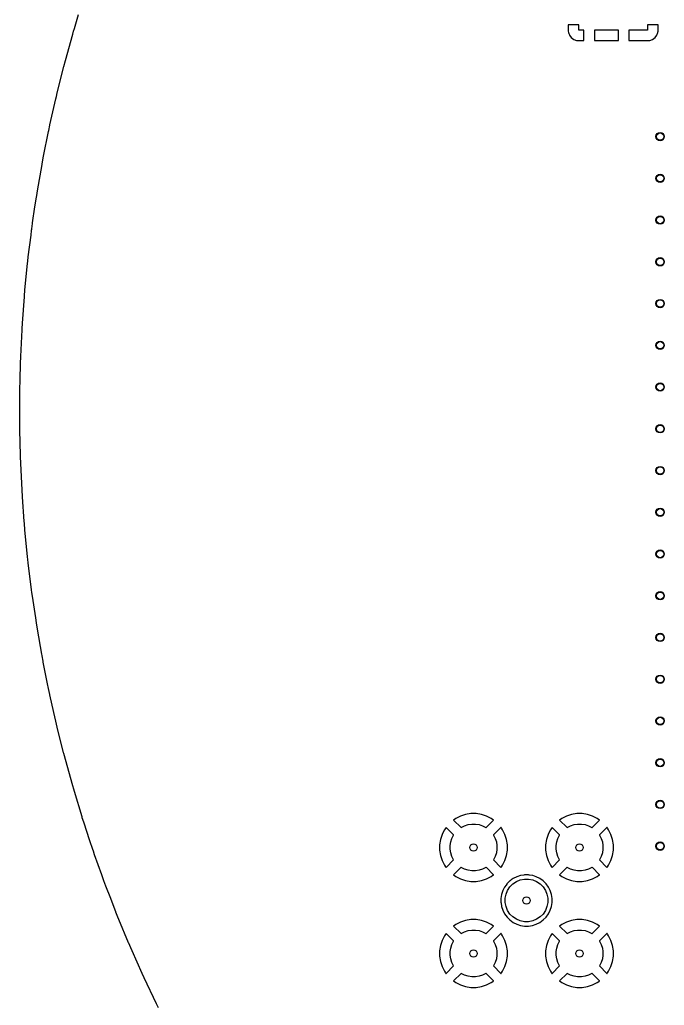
# Model space of a CAD drawing. Header units: inches. Extents: x -2.56 to 2.56, y -2.56 to 2.56.
# Drawn here: x -2.559 to -1.343, y -1.123 to 0.736 of the extents above; entities that cross this region are included whole.
import ezdxf

# ---------------------------------------------------------------- set-up
doc = ezdxf.new("R2010")
doc.units = ezdxf.units.IN
doc.header["$MEASUREMENT"] = 0
doc.layers.add('BLACK', color=250, linetype='CONTINUOUS')

msp = doc.modelspace()

# ---------------------------------------------------------------- linework, layer by layer
at = {"layer": 'BLACK', "linetype": 'CONTINUOUS'}
for p, q in [((-2.4557, 0.7197), (-2.4477, 0.7461)), ((-1.5039, 0.7264), (-1.5236, 0.7264)), ((-1.5236, 0.7264), (-1.5236, 0.7147)), ((-1.5039, 0.7165), (-1.5039, 0.7264)), ((-1.3543, 0.7264), (-1.374, 0.7264)), ((-1.374, 0.7264), (-1.374, 0.7165)), ((-1.3543, 0.7147), (-1.3543, 0.7264)), ((-2.4726, 0.6592), (-2.4589, 0.7087)), ((-2.4589, 0.7088), (-2.4571, 0.7147)), ((-2.4589, 0.7087), (-2.4589, 0.7088)), ((-2.4589, 0.7088), (-2.4589, 0.7088)), ((-2.4589, 0.7087), (-2.4589, 0.7087)), ((-2.4571, 0.7147), (-2.4557, 0.7197)), ((-2.4557, 0.7197), (-2.4557, 0.7197)), ((-1.5236, 0.7147), (-1.5234, 0.7123)), ((-1.5234, 0.7123), (-1.5234, 0.7123)), ((-1.5234, 0.7123), (-1.5226, 0.7103)), ((-1.5226, 0.7103), (-1.5216, 0.7076)), ((-1.5216, 0.7076), (-1.5214, 0.707)), ((-1.5214, 0.707), (-1.5214, 0.707)), ((-1.5214, 0.707), (-1.518, 0.7025)), ((-1.4941, 0.7165), (-1.5039, 0.7165)), ((-1.4941, 0.6969), (-1.4941, 0.7165)), ((-1.4744, 0.7165), (-1.4744, 0.6969)), ((-1.4646, 0.7165), (-1.4744, 0.7165)), ((-1.4291, 0.7165), (-1.4646, 0.7165)), ((-1.4291, 0.6969), (-1.4291, 0.7165)), ((-1.374, 0.7165), (-1.4094, 0.7165)), ((-1.4094, 0.7165), (-1.4094, 0.6969)), ((-1.36, 0.7025), (-1.3566, 0.707)), ((-1.3566, 0.707), (-1.3546, 0.7123)), ((-1.3566, 0.707), (-1.3566, 0.707)), ((-1.3546, 0.7123), (-1.3545, 0.7128)), ((-1.3546, 0.7123), (-1.3546, 0.7123)), ((-1.3545, 0.7128), (-1.3543, 0.7147)), ((-1.3543, 0.7147), (-1.3543, 0.7147)), ((-1.3543, 0.7147), (-1.3543, 0.7147)), ((-1.518, 0.7025), (-1.518, 0.7025)), ((-1.518, 0.7025), (-1.518, 0.7025)), ((-1.518, 0.7025), (-1.5135, 0.6991)), ((-1.5135, 0.6991), (-1.5135, 0.6991)), ((-1.5135, 0.6991), (-1.5082, 0.6971)), ((-1.5082, 0.6971), (-1.5082, 0.6971)), ((-1.5082, 0.6971), (-1.5079, 0.6971)), ((-1.5079, 0.6971), (-1.5058, 0.6969)), ((-1.5058, 0.6969), (-1.5058, 0.6969)), ((-1.5058, 0.6969), (-1.5058, 0.6969)), ((-1.5058, 0.6969), (-1.4941, 0.6969)), ((-1.4744, 0.6969), (-1.4291, 0.6969)), ((-1.4094, 0.6969), (-1.3721, 0.6969)), ((-1.3721, 0.6969), (-1.3707, 0.697)), ((-1.3721, 0.6969), (-1.3721, 0.6969)), ((-1.3721, 0.6969), (-1.3721, 0.6969)), ((-1.3707, 0.697), (-1.3698, 0.6971)), ((-1.3698, 0.6971), (-1.3645, 0.6991)), ((-1.3698, 0.6971), (-1.3698, 0.6971)), ((-1.3645, 0.6991), (-1.36, 0.7025)), ((-1.3645, 0.6991), (-1.3645, 0.6991)), ((-1.36, 0.7025), (-1.36, 0.7025)), ((-2.4756, 0.648), (-2.4726, 0.6592)), ((-2.4726, 0.6592), (-2.4726, 0.6592)), ((-2.488, 0.5984), (-2.4756, 0.6479)), ((-2.4756, 0.6479), (-2.4756, 0.648)), ((-2.4756, 0.648), (-2.4756, 0.648)), ((-2.4756, 0.648), (-2.4756, 0.648)), ((-2.4897, 0.5914), (-2.488, 0.5983)), ((-2.488, 0.5983), (-2.488, 0.5984)), ((-2.5017, 0.5382), (-2.4908, 0.5868)), ((-2.4908, 0.5868), (-2.4897, 0.5914)), ((-2.4908, 0.5868), (-2.4908, 0.5868)), ((-2.4908, 0.5868), (-2.4908, 0.5868)), ((-2.4908, 0.5868), (-2.4908, 0.5868)), ((-2.5138, 0.4786), (-2.5045, 0.5252)), ((-2.5045, 0.5253), (-2.5041, 0.5271)), ((-2.5045, 0.5252), (-2.5045, 0.5253)), ((-2.5045, 0.5253), (-2.5045, 0.5253)), ((-2.5045, 0.5253), (-2.5045, 0.5253)), ((-2.5041, 0.5271), (-2.502, 0.5371)), ((-2.502, 0.5371), (-2.5017, 0.5382)), ((-2.502, 0.5371), (-2.502, 0.5371)), ((-2.502, 0.5371), (-2.502, 0.5371)), ((-2.502, 0.5371), (-2.502, 0.5371)), ((-2.5167, 0.4635), (-2.5144, 0.4755)), ((-2.5144, 0.4755), (-2.5138, 0.4786)), ((-2.5144, 0.4755), (-2.5144, 0.4755)), ((-2.5253, 0.4136), (-2.5167, 0.4634)), ((-2.5167, 0.4634), (-2.5167, 0.4635)), ((-2.5167, 0.4635), (-2.5167, 0.4635)), ((-2.5167, 0.4634), (-2.5167, 0.4634)), ((-2.5268, 0.4048), (-2.5253, 0.4136)), ((-2.5253, 0.4136), (-2.5253, 0.4136)), ((-2.53, 0.3835), (-2.5273, 0.4013)), ((-2.5273, 0.4014), (-2.5268, 0.4048)), ((-2.5273, 0.4013), (-2.5273, 0.4014)), ((-2.5273, 0.4013), (-2.5273, 0.4013)), ((-2.5273, 0.4013), (-2.5273, 0.4013)), ((-2.5345, 0.3532), (-2.53, 0.3835)), ((-2.5375, 0.33), (-2.5364, 0.3389)), ((-2.5364, 0.339), (-2.5361, 0.341)), ((-2.5364, 0.3389), (-2.5364, 0.339)), ((-2.5364, 0.339), (-2.5364, 0.339)), ((-2.5364, 0.339), (-2.5364, 0.339)), ((-2.5361, 0.341), (-2.5353, 0.3474)), ((-2.5353, 0.3474), (-2.5347, 0.3514)), ((-2.5347, 0.3514), (-2.5345, 0.3532)), ((-2.5347, 0.3514), (-2.5347, 0.3514)), ((-2.5347, 0.3514), (-2.5347, 0.3514)), ((-2.5347, 0.3514), (-2.5347, 0.3514)), ((-2.5426, 0.289), (-2.5375, 0.33)), ((-2.544, 0.2765), (-2.5435, 0.2805)), ((-2.5435, 0.2805), (-2.5426, 0.289)), ((-2.5426, 0.289), (-2.5426, 0.289)), ((-2.5489, 0.2264), (-2.544, 0.2764)), ((-2.544, 0.2764), (-2.544, 0.2765)), ((-2.544, 0.2764), (-2.544, 0.2764)), ((-2.5499, 0.2148), (-2.5489, 0.2264)), ((-2.5489, 0.2264), (-2.5489, 0.2264)), ((-2.5489, 0.2264), (-2.5489, 0.2264)), ((-2.5537, 0.1637), (-2.55, 0.2137)), ((-2.55, 0.2138), (-2.5499, 0.2148)), ((-2.55, 0.2137), (-2.55, 0.2138)), ((-2.55, 0.2137), (-2.55, 0.2137)), ((-2.55, 0.2137), (-2.55, 0.2137)), ((-2.557, 0.1009), (-2.5545, 0.1509)), ((-2.5545, 0.1509), (-2.5544, 0.1528)), ((-2.5545, 0.1509), (-2.5545, 0.1509)), ((-2.5545, 0.1509), (-2.5545, 0.1509)), ((-2.5545, 0.1509), (-2.5545, 0.1509)), ((-2.5544, 0.1528), (-2.5537, 0.1637)), ((-2.5537, 0.1637), (-2.5537, 0.1637)), ((-2.5575, 0.088), (-2.557, 0.1008)), ((-2.557, 0.1008), (-2.557, 0.1009)), ((-2.557, 0.1008), (-2.557, 0.1008)), ((-2.5582, 0.0567), (-2.5575, 0.088)), ((-2.5575, 0.088), (-2.5575, 0.088)), ((-2.5587, 0.0379), (-2.5582, 0.0567)), ((-2.5588, 0.0284), (-2.5587, 0.0379)), ((-2.5587, 0.0379), (-2.5587, 0.0379)), ((-2.5587, 0.0379), (-2.5587, 0.0379)), ((-2.5587, 0.0379), (-2.5587, 0.0379)), ((-2.5588, 0.0251), (-2.5588, 0.0284)), ((-2.5588, 0.025), (-2.5588, 0.0251)), ((-2.5588, -0.025), (-2.5588, 0.025)), ((-2.5588, 0.025), (-2.5588, 0.025)), ((-2.5588, -0.0251), (-2.5588, -0.025)), ((-2.5588, -0.025), (-2.5588, -0.025)), ((-2.5587, -0.0379), (-2.5588, -0.0251)), ((-2.5575, -0.0855), (-2.5587, -0.0379)), ((-2.5587, -0.0379), (-2.5587, -0.0379)), ((-2.5587, -0.0379), (-2.5587, -0.0379)), ((-2.5575, -0.088), (-2.5575, -0.0855)), ((-2.557, -0.1008), (-2.5575, -0.088)), ((-2.5575, -0.088), (-2.5575, -0.088)), ((-2.5575, -0.088), (-2.5575, -0.088)), ((-2.5575, -0.088), (-2.5575, -0.088)), ((-2.557, -0.1009), (-2.557, -0.1008)), ((-2.557, -0.1008), (-2.557, -0.1008)), ((-2.5545, -0.1509), (-2.557, -0.1009)), ((-2.5537, -0.1637), (-2.5545, -0.1509)), ((-2.5545, -0.1509), (-2.5545, -0.1509)), ((-2.5503, -0.2104), (-2.5537, -0.1637)), ((-2.5537, -0.1637), (-2.5537, -0.1637)), ((-2.55, -0.2137), (-2.5503, -0.2104)), ((-2.55, -0.2138), (-2.55, -0.2137)), ((-2.55, -0.2137), (-2.55, -0.2137)), ((-2.55, -0.2137), (-2.55, -0.2137)), ((-2.5489, -0.2264), (-2.55, -0.2138)), ((-2.544, -0.2761), (-2.5489, -0.2264)), ((-2.5489, -0.2264), (-2.5489, -0.2264)), ((-2.544, -0.2764), (-2.544, -0.2761)), ((-2.544, -0.2765), (-2.544, -0.2764)), ((-2.544, -0.2764), (-2.544, -0.2764)), ((-2.5433, -0.2827), (-2.544, -0.2765)), ((-2.5428, -0.2875), (-2.5433, -0.2827)), ((-2.5426, -0.289), (-2.5428, -0.2875)), ((-2.5426, -0.2891), (-2.5426, -0.289)), ((-2.5426, -0.289), (-2.5426, -0.289)), ((-2.5426, -0.289), (-2.5426, -0.289)), ((-2.5364, -0.3389), (-2.5426, -0.2891)), ((-2.5364, -0.339), (-2.5364, -0.3389)), ((-2.5357, -0.3445), (-2.5364, -0.339)), ((-2.5364, -0.339), (-2.5364, -0.339)), ((-2.5364, -0.339), (-2.5364, -0.339)), ((-2.5347, -0.3514), (-2.5357, -0.3445)), ((-2.5287, -0.392), (-2.5347, -0.3514)), ((-2.5347, -0.3514), (-2.5347, -0.3514)), ((-2.5347, -0.3514), (-2.5347, -0.3514)), ((-2.5347, -0.3514), (-2.5347, -0.3514)), ((-2.5273, -0.4013), (-2.5287, -0.392)), ((-2.5273, -0.4014), (-2.5273, -0.4013)), ((-2.5273, -0.4013), (-2.5273, -0.4013)), ((-2.5273, -0.4013), (-2.5273, -0.4013)), ((-2.5253, -0.4136), (-2.5273, -0.4014)), ((-2.5171, -0.4608), (-2.5253, -0.4136)), ((-2.5253, -0.4136), (-2.5253, -0.4136)), ((-2.5253, -0.4136), (-2.5253, -0.4136)), ((-2.5167, -0.4634), (-2.5171, -0.4608)), ((-2.5167, -0.4635), (-2.5167, -0.4634)), ((-2.5167, -0.4634), (-2.5167, -0.4634)), ((-2.5147, -0.4739), (-2.5167, -0.4635)), ((-2.5167, -0.4635), (-2.5167, -0.4635)), ((-2.5144, -0.4755), (-2.5147, -0.4739)), ((-2.5062, -0.5166), (-2.5144, -0.4755)), ((-2.5144, -0.4755), (-2.5144, -0.4755)), ((-2.5045, -0.5252), (-2.5062, -0.5166)), ((-2.5045, -0.5253), (-2.5045, -0.5252)), ((-2.502, -0.5369), (-2.5045, -0.5253)), ((-2.5045, -0.5253), (-2.5045, -0.5253)), ((-2.5045, -0.5253), (-2.5045, -0.5253)), ((-2.502, -0.5371), (-2.502, -0.5369)), ((-2.4945, -0.5704), (-2.502, -0.5371)), ((-2.502, -0.5371), (-2.502, -0.5371)), ((-2.502, -0.5371), (-2.502, -0.5371)), ((-2.502, -0.5371), (-2.502, -0.5371)), ((-2.4908, -0.5868), (-2.4945, -0.5704)), ((-2.488, -0.5983), (-2.4908, -0.5868)), ((-2.4908, -0.5868), (-2.4908, -0.5868)), ((-2.4908, -0.5868), (-2.4908, -0.5868)), ((-2.4908, -0.5868), (-2.4908, -0.5868)), ((-2.488, -0.5984), (-2.488, -0.5983)), ((-2.4759, -0.6467), (-2.488, -0.5984)), ((-2.4756, -0.6479), (-2.4759, -0.6467)), ((-2.4756, -0.648), (-2.4756, -0.6479)), ((-2.4744, -0.6523), (-2.4756, -0.648)), ((-2.4756, -0.648), (-2.4756, -0.648)), ((-2.4756, -0.648), (-2.4756, -0.648)), ((-2.4726, -0.6592), (-2.4744, -0.6523)), ((-2.4589, -0.7087), (-2.4726, -0.6592)), ((-2.4726, -0.6592), (-2.4726, -0.6592)), ((-2.4589, -0.7088), (-2.4589, -0.7087)), ((-2.4589, -0.7087), (-2.4589, -0.7087)), ((-2.457, -0.7151), (-2.4589, -0.7088)), ((-2.4589, -0.7088), (-2.4589, -0.7088)), ((-2.4557, -0.7196), (-2.457, -0.7151)), ((-2.4557, -0.7197), (-2.4557, -0.7196)), ((-2.4411, -0.7677), (-2.4557, -0.7197)), ((-1.7075, -0.7612), (-1.7175, -0.7628)), ((-1.6975, -0.7612), (-1.7075, -0.7612)), ((-1.7075, -0.7612), (-1.7075, -0.7612)), ((-1.6875, -0.7628), (-1.6975, -0.7612)), ((-1.6975, -0.7612), (-1.6975, -0.7612)), ((-1.5075, -0.7612), (-1.5175, -0.7628)), ((-1.4975, -0.7612), (-1.5075, -0.7612)), ((-1.5075, -0.7612), (-1.5075, -0.7612)), ((-1.4875, -0.7628), (-1.4975, -0.7612)), ((-1.4975, -0.7612), (-1.4975, -0.7612)), ((-2.4407, -0.7691), (-2.4411, -0.7677)), ((-2.4407, -0.7692), (-2.4407, -0.7691)), ((-2.4407, -0.7691), (-2.4407, -0.7691)), ((-2.4407, -0.7691), (-2.4407, -0.7691)), ((-2.4379, -0.7778), (-2.4407, -0.7692)), ((-2.4373, -0.7796), (-2.4379, -0.7778)), ((-2.4373, -0.7797), (-2.4373, -0.7796)), ((-2.4269, -0.811), (-2.4373, -0.7797)), ((-1.736, -0.7705), (-1.7402, -0.7735)), ((-1.7402, -0.7735), (-1.7402, -0.7735)), ((-1.7402, -0.7735), (-1.7402, -0.7735)), ((-1.7402, -0.7735), (-1.726, -0.7877)), ((-1.727, -0.7659), (-1.736, -0.7705)), ((-1.7175, -0.7628), (-1.727, -0.7659)), ((-1.6779, -0.7659), (-1.6875, -0.7628)), ((-1.6789, -0.7877), (-1.6647, -0.7735)), ((-1.669, -0.7705), (-1.6779, -0.7659)), ((-1.6779, -0.7659), (-1.6779, -0.7659)), ((-1.6779, -0.7659), (-1.6779, -0.7659)), ((-1.6779, -0.7659), (-1.6779, -0.7659)), ((-1.6647, -0.7735), (-1.669, -0.7705)), ((-1.536, -0.7705), (-1.5402, -0.7735)), ((-1.5402, -0.7735), (-1.5402, -0.7735)), ((-1.5402, -0.7735), (-1.5402, -0.7735)), ((-1.5402, -0.7735), (-1.526, -0.7877)), ((-1.527, -0.7659), (-1.536, -0.7705)), ((-1.5175, -0.7628), (-1.527, -0.7659)), ((-1.4779, -0.7659), (-1.4875, -0.7628)), ((-1.4789, -0.7877), (-1.4647, -0.7735)), ((-1.469, -0.7705), (-1.4779, -0.7659)), ((-1.4779, -0.7659), (-1.4779, -0.7659)), ((-1.4779, -0.7659), (-1.4779, -0.7659)), ((-1.4779, -0.7659), (-1.4779, -0.7659)), ((-1.4647, -0.7735), (-1.469, -0.7705)), ((-1.761, -0.7992), (-1.7618, -0.8006)), ((-1.7572, -0.7917), (-1.761, -0.7992)), ((-1.7541, -0.7875), (-1.7572, -0.7917)), ((-1.7572, -0.7917), (-1.7572, -0.7917)), ((-1.74, -0.8016), (-1.7541, -0.7875)), ((-1.7541, -0.7875), (-1.7541, -0.7875)), ((-1.726, -0.7877), (-1.7256, -0.7874)), ((-1.7256, -0.7874), (-1.7194, -0.7843)), ((-1.7194, -0.7843), (-1.7128, -0.7821)), ((-1.7128, -0.7821), (-1.706, -0.781)), ((-1.706, -0.781), (-1.699, -0.781)), ((-1.699, -0.781), (-1.6921, -0.7821)), ((-1.6921, -0.7821), (-1.6855, -0.7843)), ((-1.6855, -0.7843), (-1.6793, -0.7874)), ((-1.6793, -0.7874), (-1.6789, -0.7877)), ((-1.6508, -0.7875), (-1.665, -0.8016)), ((-1.6503, -0.7877), (-1.6508, -0.7875)), ((-1.6499, -0.7887), (-1.6503, -0.7877)), ((-1.6478, -0.7917), (-1.6499, -0.7887)), ((-1.6432, -0.8006), (-1.6478, -0.7917)), ((-1.561, -0.7992), (-1.5618, -0.8006)), ((-1.5572, -0.7917), (-1.561, -0.7992)), ((-1.5541, -0.7875), (-1.5572, -0.7917)), ((-1.5572, -0.7917), (-1.5572, -0.7917)), ((-1.54, -0.8016), (-1.5541, -0.7875)), ((-1.5541, -0.7875), (-1.5541, -0.7875)), ((-1.526, -0.7877), (-1.5256, -0.7874)), ((-1.5256, -0.7874), (-1.5194, -0.7843)), ((-1.5194, -0.7843), (-1.5128, -0.7821)), ((-1.5128, -0.7821), (-1.506, -0.781)), ((-1.506, -0.781), (-1.499, -0.781)), ((-1.499, -0.781), (-1.4921, -0.7821)), ((-1.4921, -0.7821), (-1.4855, -0.7843)), ((-1.4855, -0.7843), (-1.4793, -0.7874)), ((-1.4793, -0.7874), (-1.4789, -0.7877)), ((-1.4508, -0.7875), (-1.465, -0.8016)), ((-1.4503, -0.7877), (-1.4508, -0.7875)), ((-1.4499, -0.7887), (-1.4503, -0.7877)), ((-1.4478, -0.7917), (-1.4499, -0.7887)), ((-1.4432, -0.8006), (-1.4478, -0.7917)), ((-2.4239, -0.8202), (-2.4269, -0.811)), ((-1.7649, -0.8102), (-1.7665, -0.8202)), ((-1.7618, -0.8006), (-1.7649, -0.8102)), ((-1.7466, -0.8217), (-1.7456, -0.8149)), ((-1.7456, -0.8149), (-1.7434, -0.8082)), ((-1.7434, -0.8082), (-1.7403, -0.8021)), ((-1.7403, -0.8021), (-1.74, -0.8016)), ((-1.665, -0.8016), (-1.6647, -0.8021)), ((-1.6647, -0.8021), (-1.6616, -0.8082)), ((-1.6616, -0.8082), (-1.6594, -0.8149)), ((-1.6594, -0.8149), (-1.6583, -0.8217)), ((-1.6401, -0.8102), (-1.6432, -0.8006)), ((-1.6432, -0.8006), (-1.6432, -0.8006)), ((-1.6385, -0.8202), (-1.6401, -0.8102)), ((-1.5649, -0.8102), (-1.5665, -0.8202)), ((-1.5618, -0.8006), (-1.5649, -0.8102)), ((-1.5466, -0.8217), (-1.5456, -0.8149)), ((-1.5456, -0.8149), (-1.5434, -0.8082)), ((-1.5434, -0.8082), (-1.5403, -0.8021)), ((-1.5403, -0.8021), (-1.54, -0.8016)), ((-1.465, -0.8016), (-1.4647, -0.8021)), ((-1.4647, -0.8021), (-1.4616, -0.8082)), ((-1.4616, -0.8082), (-1.4594, -0.8149)), ((-1.4594, -0.8149), (-1.4583, -0.8217)), ((-1.4401, -0.8102), (-1.4432, -0.8006)), ((-1.4432, -0.8006), (-1.4432, -0.8006)), ((-1.4385, -0.8202), (-1.4401, -0.8102)), ((-2.4235, -0.8215), (-2.4239, -0.8202)), ((-2.421, -0.829), (-2.4235, -0.8215)), ((-2.421, -0.8291), (-2.421, -0.829)), ((-2.421, -0.829), (-2.421, -0.829)), ((-2.421, -0.829), (-2.421, -0.829)), ((-2.4198, -0.8325), (-2.421, -0.8291)), ((-2.4175, -0.8391), (-2.4198, -0.8325)), ((-1.7665, -0.8202), (-1.7665, -0.8302)), ((-1.7665, -0.8302), (-1.7649, -0.8402)), ((-1.7466, -0.8287), (-1.7466, -0.8217)), ((-1.7456, -0.8355), (-1.7466, -0.8287)), ((-1.7434, -0.8421), (-1.7456, -0.8355)), ((-1.6594, -0.8355), (-1.6616, -0.8421)), ((-1.6583, -0.8287), (-1.6594, -0.8355)), ((-1.6583, -0.8217), (-1.6583, -0.8287)), ((-1.6401, -0.8402), (-1.6385, -0.8302)), ((-1.6385, -0.8302), (-1.6385, -0.8202)), ((-1.6385, -0.8202), (-1.6385, -0.8202)), ((-1.5665, -0.8202), (-1.5665, -0.8302)), ((-1.5665, -0.8302), (-1.5649, -0.8402)), ((-1.5466, -0.8287), (-1.5466, -0.8217)), ((-1.5456, -0.8355), (-1.5466, -0.8287)), ((-1.5434, -0.8421), (-1.5456, -0.8355)), ((-1.4594, -0.8355), (-1.4616, -0.8421)), ((-1.4583, -0.8287), (-1.4594, -0.8355)), ((-1.4583, -0.8217), (-1.4583, -0.8287)), ((-1.4401, -0.8402), (-1.4385, -0.8302)), ((-1.4385, -0.8302), (-1.4385, -0.8202)), ((-2.4175, -0.8392), (-2.4175, -0.8391)), ((-2.4175, -0.8391), (-2.4175, -0.8391)), ((-2.4174, -0.8392), (-2.4175, -0.8392)), ((-2.404, -0.8766), (-2.4174, -0.8392)), ((-1.7649, -0.8402), (-1.7618, -0.8498)), ((-1.7618, -0.8498), (-1.7618, -0.8498)), ((-1.7618, -0.8498), (-1.7618, -0.8498)), ((-1.7618, -0.8498), (-1.7618, -0.8498)), ((-1.7618, -0.8498), (-1.7572, -0.8587)), ((-1.7541, -0.8629), (-1.74, -0.8487)), ((-1.7403, -0.8483), (-1.7434, -0.8421)), ((-1.74, -0.8487), (-1.7403, -0.8483)), ((-1.6647, -0.8483), (-1.665, -0.8487)), ((-1.665, -0.8487), (-1.6508, -0.8629)), ((-1.6616, -0.8421), (-1.6647, -0.8483)), ((-1.6478, -0.8587), (-1.6432, -0.8498)), ((-1.6432, -0.8498), (-1.6401, -0.8402)), ((-1.6432, -0.8498), (-1.6432, -0.8498)), ((-1.5649, -0.8402), (-1.5618, -0.8498)), ((-1.5618, -0.8498), (-1.5618, -0.8498)), ((-1.5618, -0.8498), (-1.5618, -0.8498)), ((-1.5618, -0.8498), (-1.5618, -0.8498)), ((-1.5618, -0.8498), (-1.5572, -0.8587)), ((-1.5541, -0.8629), (-1.54, -0.8487)), ((-1.5403, -0.8483), (-1.5434, -0.8421)), ((-1.54, -0.8487), (-1.5403, -0.8483)), ((-1.4647, -0.8483), (-1.465, -0.8487)), ((-1.465, -0.8487), (-1.4508, -0.8629)), ((-1.4616, -0.8421), (-1.4647, -0.8483)), ((-1.4478, -0.8587), (-1.4432, -0.8498)), ((-1.4432, -0.8498), (-1.4401, -0.8402)), ((-1.4432, -0.8498), (-1.4432, -0.8498)), ((-1.7572, -0.8587), (-1.7551, -0.8617)), ((-1.7551, -0.8617), (-1.7547, -0.8627)), ((-1.7547, -0.8627), (-1.7541, -0.8629)), ((-1.726, -0.8627), (-1.7402, -0.8769)), ((-1.7256, -0.863), (-1.726, -0.8627)), ((-1.7194, -0.8661), (-1.7256, -0.863)), ((-1.7128, -0.8683), (-1.7194, -0.8661)), ((-1.706, -0.8694), (-1.7128, -0.8683)), ((-1.699, -0.8694), (-1.706, -0.8694)), ((-1.6921, -0.8683), (-1.699, -0.8694)), ((-1.6855, -0.8661), (-1.6921, -0.8683)), ((-1.6793, -0.863), (-1.6855, -0.8661)), ((-1.6789, -0.8627), (-1.6793, -0.863)), ((-1.6647, -0.8769), (-1.6789, -0.8627)), ((-1.6508, -0.8629), (-1.6503, -0.8627)), ((-1.6508, -0.8629), (-1.6508, -0.8629)), ((-1.6508, -0.8629), (-1.6508, -0.8629)), ((-1.6508, -0.8629), (-1.6508, -0.8629)), ((-1.6503, -0.8627), (-1.6501, -0.8619)), ((-1.6501, -0.8619), (-1.6499, -0.8617)), ((-1.6499, -0.8617), (-1.6478, -0.8587)), ((-1.5572, -0.8587), (-1.5551, -0.8617)), ((-1.5551, -0.8617), (-1.5547, -0.8627)), ((-1.5547, -0.8627), (-1.5541, -0.8629)), ((-1.526, -0.8627), (-1.5402, -0.8769)), ((-1.5256, -0.863), (-1.526, -0.8627)), ((-1.5194, -0.8661), (-1.5256, -0.863)), ((-1.5128, -0.8683), (-1.5194, -0.8661)), ((-1.506, -0.8694), (-1.5128, -0.8683)), ((-1.499, -0.8694), (-1.506, -0.8694)), ((-1.4921, -0.8683), (-1.499, -0.8694)), ((-1.4855, -0.8661), (-1.4921, -0.8683)), ((-1.4793, -0.863), (-1.4855, -0.8661)), ((-1.4789, -0.8627), (-1.4793, -0.863)), ((-1.4647, -0.8769), (-1.4789, -0.8627)), ((-1.4508, -0.8629), (-1.4503, -0.8627)), ((-1.4508, -0.8629), (-1.4508, -0.8629)), ((-1.4508, -0.8629), (-1.4508, -0.8629)), ((-1.4508, -0.8629), (-1.4508, -0.8629)), ((-1.4503, -0.8627), (-1.4501, -0.8619)), ((-1.4501, -0.8619), (-1.4499, -0.8617)), ((-1.4499, -0.8617), (-1.4478, -0.8587)), ((-2.3998, -0.8884), (-2.404, -0.8766)), ((-2.3998, -0.8885), (-2.3998, -0.8884)), ((-2.3998, -0.8884), (-2.3998, -0.8884)), ((-2.3998, -0.8884), (-2.3998, -0.8884)), ((-2.3962, -0.8981), (-2.3998, -0.8885)), ((-1.7402, -0.8769), (-1.7402, -0.8769)), ((-1.7402, -0.8769), (-1.7402, -0.8769)), ((-1.7402, -0.8769), (-1.736, -0.8799)), ((-1.736, -0.8799), (-1.727, -0.8845)), ((-1.727, -0.8845), (-1.727, -0.8845)), ((-1.727, -0.8845), (-1.7175, -0.8876)), ((-1.7175, -0.8876), (-1.7075, -0.8892)), ((-1.7075, -0.8892), (-1.6975, -0.8892)), ((-1.6975, -0.8892), (-1.6875, -0.8876)), ((-1.6975, -0.8892), (-1.6975, -0.8892)), ((-1.6875, -0.8876), (-1.6779, -0.8845)), ((-1.6779, -0.8845), (-1.669, -0.8799)), ((-1.6779, -0.8845), (-1.6779, -0.8845)), ((-1.669, -0.8799), (-1.666, -0.8778)), ((-1.666, -0.8778), (-1.665, -0.8774)), ((-1.665, -0.8774), (-1.6647, -0.8769)), ((-1.6337, -0.8882), (-1.6395, -0.8939)), ((-1.6335, -0.8881), (-1.6337, -0.8882)), ((-1.6313, -0.8865), (-1.6335, -0.8881)), ((-1.6278, -0.8839), (-1.6313, -0.8865)), ((-1.6281, -0.894), (-1.6215, -0.8896)), ((-1.621, -0.8805), (-1.6278, -0.8839)), ((-1.6215, -0.8896), (-1.6142, -0.8866)), ((-1.6138, -0.8781), (-1.621, -0.8805)), ((-1.6142, -0.8866), (-1.6064, -0.885)), ((-1.6077, -0.8772), (-1.6138, -0.8781)), ((-1.6063, -0.8769), (-1.6077, -0.8772)), ((-1.6077, -0.8772), (-1.6077, -0.8772)), ((-1.6064, -0.885), (-1.5985, -0.885)), ((-1.5987, -0.8769), (-1.6063, -0.8769)), ((-1.6063, -0.8769), (-1.6063, -0.8769)), ((-1.5974, -0.8772), (-1.5987, -0.8769)), ((-1.5987, -0.8769), (-1.5987, -0.8769)), ((-1.5985, -0.885), (-1.5908, -0.8866)), ((-1.597, -0.8772), (-1.5974, -0.8772)), ((-1.5912, -0.8781), (-1.597, -0.8772)), ((-1.5908, -0.8783), (-1.5912, -0.8781)), ((-1.5912, -0.8781), (-1.5912, -0.8781)), ((-1.584, -0.8805), (-1.5908, -0.8783)), ((-1.5908, -0.8783), (-1.5908, -0.8783)), ((-1.5908, -0.8866), (-1.5835, -0.8896)), ((-1.5772, -0.8839), (-1.584, -0.8805)), ((-1.5835, -0.8896), (-1.5769, -0.894)), ((-1.5711, -0.8884), (-1.5772, -0.8839)), ((-1.5657, -0.8938), (-1.5711, -0.8884)), ((-1.5402, -0.8769), (-1.5402, -0.8769)), ((-1.5402, -0.8769), (-1.5402, -0.8769)), ((-1.5402, -0.8769), (-1.536, -0.8799)), ((-1.536, -0.8799), (-1.527, -0.8845)), ((-1.527, -0.8845), (-1.527, -0.8845)), ((-1.527, -0.8845), (-1.5175, -0.8876)), ((-1.5175, -0.8876), (-1.5075, -0.8892)), ((-1.5075, -0.8892), (-1.4975, -0.8892)), ((-1.4975, -0.8892), (-1.4875, -0.8876)), ((-1.4975, -0.8892), (-1.4975, -0.8892)), ((-1.4875, -0.8876), (-1.4779, -0.8845)), ((-1.4779, -0.8845), (-1.469, -0.8799)), ((-1.4779, -0.8845), (-1.4779, -0.8845)), ((-1.469, -0.8799), (-1.466, -0.8778)), ((-1.466, -0.8778), (-1.465, -0.8774)), ((-1.465, -0.8774), (-1.4647, -0.8769)), ((-2.3872, -0.9214), (-2.3962, -0.8981)), ((-2.3962, -0.8981), (-2.3962, -0.8981)), ((-1.6472, -0.9067), (-1.6495, -0.9139)), ((-1.6438, -0.8999), (-1.6472, -0.9067)), ((-1.6412, -0.8964), (-1.6438, -0.8999)), ((-1.6396, -0.8942), (-1.6412, -0.8964)), ((-1.6411, -0.9135), (-1.6381, -0.9062)), ((-1.6395, -0.8939), (-1.6396, -0.8942)), ((-1.6381, -0.9062), (-1.6337, -0.8996)), ((-1.6337, -0.8996), (-1.6281, -0.894)), ((-1.5769, -0.894), (-1.5713, -0.8996)), ((-1.5713, -0.8996), (-1.5669, -0.9062)), ((-1.5669, -0.9062), (-1.5639, -0.9135)), ((-1.5612, -0.8999), (-1.5657, -0.8938)), ((-1.5578, -0.9067), (-1.5612, -0.8999)), ((-1.5554, -0.9139), (-1.5578, -0.9067)), ((-2.3863, -0.9236), (-2.3872, -0.9214)), ((-2.3774, -0.9468), (-2.3863, -0.9236)), ((-1.6495, -0.9139), (-1.6507, -0.9214)), ((-1.6507, -0.9214), (-1.6507, -0.9214)), ((-1.6507, -0.9214), (-1.6507, -0.9214)), ((-1.6507, -0.9214), (-1.6507, -0.929)), ((-1.6507, -0.929), (-1.6507, -0.9295)), ((-1.6507, -0.9295), (-1.6506, -0.9298)), ((-1.6426, -0.9212), (-1.6411, -0.9135)), ((-1.6426, -0.9292), (-1.6426, -0.9212)), ((-1.6411, -0.9369), (-1.6426, -0.9292)), ((-1.5639, -0.9135), (-1.5623, -0.9212)), ((-1.5623, -0.9292), (-1.5639, -0.9369)), ((-1.5623, -0.9212), (-1.5623, -0.9292)), ((-1.5542, -0.9214), (-1.5554, -0.9139)), ((-1.5554, -0.9365), (-1.5542, -0.929)), ((-1.5542, -0.929), (-1.5542, -0.9214)), ((-2.3772, -0.9472), (-2.3774, -0.9468)), ((-2.3772, -0.9473), (-2.3772, -0.9472)), ((-2.3735, -0.9565), (-2.3772, -0.9473)), ((-2.3772, -0.9473), (-2.3772, -0.9473)), ((-2.3772, -0.9473), (-2.3772, -0.9473)), ((-1.6506, -0.9298), (-1.6506, -0.9298)), ((-1.6506, -0.9298), (-1.6495, -0.9365)), ((-1.6495, -0.9365), (-1.6495, -0.9365)), ((-1.6495, -0.9365), (-1.6495, -0.9365)), ((-1.6495, -0.9365), (-1.6472, -0.9437)), ((-1.6472, -0.9437), (-1.6439, -0.9502)), ((-1.6381, -0.9442), (-1.6411, -0.9369)), ((-1.6337, -0.9508), (-1.6381, -0.9442)), ((-1.5669, -0.9442), (-1.5713, -0.9508)), ((-1.5639, -0.9369), (-1.5669, -0.9442)), ((-1.5612, -0.9505), (-1.5578, -0.9437)), ((-1.5578, -0.9437), (-1.5554, -0.9365)), ((-2.3715, -0.9612), (-2.3735, -0.9565)), ((-2.3735, -0.9565), (-2.3735, -0.9565)), ((-2.3533, -1.0052), (-2.3715, -0.9612)), ((-1.727, -0.9659), (-1.736, -0.9705)), ((-1.7175, -0.9628), (-1.727, -0.9659)), ((-1.7075, -0.9612), (-1.7175, -0.9628)), ((-1.6975, -0.9612), (-1.7075, -0.9612)), ((-1.7075, -0.9612), (-1.7075, -0.9612)), ((-1.6875, -0.9628), (-1.6975, -0.9612)), ((-1.6975, -0.9612), (-1.6975, -0.9612)), ((-1.6779, -0.9659), (-1.6875, -0.9628)), ((-1.669, -0.9705), (-1.6779, -0.9659)), ((-1.6779, -0.9659), (-1.6779, -0.9659)), ((-1.6779, -0.9659), (-1.6779, -0.9659)), ((-1.6779, -0.9659), (-1.6779, -0.9659)), ((-1.6439, -0.9502), (-1.6438, -0.9505)), ((-1.6438, -0.9505), (-1.6393, -0.9566)), ((-1.6393, -0.9566), (-1.6339, -0.962)), ((-1.6339, -0.962), (-1.6278, -0.9665)), ((-1.6281, -0.9564), (-1.6337, -0.9508)), ((-1.6215, -0.9608), (-1.6281, -0.9564)), ((-1.6278, -0.9665), (-1.621, -0.9699)), ((-1.6142, -0.9638), (-1.6215, -0.9608)), ((-1.6064, -0.9654), (-1.6142, -0.9638)), ((-1.5985, -0.9654), (-1.6064, -0.9654)), ((-1.5908, -0.9638), (-1.5985, -0.9654)), ((-1.5835, -0.9608), (-1.5908, -0.9638)), ((-1.584, -0.9699), (-1.5772, -0.9665)), ((-1.5769, -0.9564), (-1.5835, -0.9608)), ((-1.5772, -0.9665), (-1.5711, -0.962)), ((-1.5713, -0.9508), (-1.5769, -0.9564)), ((-1.5711, -0.962), (-1.5657, -0.9566)), ((-1.5657, -0.9566), (-1.5612, -0.9505)), ((-1.527, -0.9659), (-1.536, -0.9705)), ((-1.5175, -0.9628), (-1.527, -0.9659)), ((-1.5075, -0.9612), (-1.5175, -0.9628)), ((-1.4975, -0.9612), (-1.5075, -0.9612)), ((-1.5075, -0.9612), (-1.5075, -0.9612)), ((-1.4875, -0.9628), (-1.4975, -0.9612)), ((-1.4975, -0.9612), (-1.4975, -0.9612)), ((-1.4779, -0.9659), (-1.4875, -0.9628)), ((-1.469, -0.9705), (-1.4779, -0.9659)), ((-1.4779, -0.9659), (-1.4779, -0.9659)), ((-1.4779, -0.9659), (-1.4779, -0.9659)), ((-1.4779, -0.9659), (-1.4779, -0.9659)), ((-1.736, -0.9705), (-1.7402, -0.9735)), ((-1.7402, -0.9735), (-1.7402, -0.9735)), ((-1.7402, -0.9735), (-1.7402, -0.9735)), ((-1.7402, -0.9735), (-1.726, -0.9877)), ((-1.7256, -0.9874), (-1.7194, -0.9843)), ((-1.7194, -0.9843), (-1.7128, -0.9821)), ((-1.7128, -0.9821), (-1.706, -0.981)), ((-1.706, -0.981), (-1.699, -0.981)), ((-1.699, -0.981), (-1.6921, -0.9821)), ((-1.6921, -0.9821), (-1.6855, -0.9843)), ((-1.6855, -0.9843), (-1.6793, -0.9874)), ((-1.6789, -0.9877), (-1.6647, -0.9735)), ((-1.6647, -0.9735), (-1.669, -0.9705)), ((-1.621, -0.9699), (-1.6138, -0.9723)), ((-1.6138, -0.9723), (-1.6063, -0.9734)), ((-1.6063, -0.9734), (-1.6063, -0.9734)), ((-1.6063, -0.9734), (-1.5987, -0.9734)), ((-1.5987, -0.9734), (-1.5912, -0.9723)), ((-1.5987, -0.9734), (-1.5987, -0.9734)), ((-1.5912, -0.9723), (-1.584, -0.9699)), ((-1.536, -0.9705), (-1.5402, -0.9735)), ((-1.5402, -0.9735), (-1.5402, -0.9735)), ((-1.5402, -0.9735), (-1.5402, -0.9735)), ((-1.5402, -0.9735), (-1.526, -0.9877)), ((-1.5256, -0.9874), (-1.5194, -0.9843)), ((-1.5194, -0.9843), (-1.5128, -0.9821)), ((-1.5128, -0.9821), (-1.506, -0.981)), ((-1.506, -0.981), (-1.499, -0.981)), ((-1.499, -0.981), (-1.4921, -0.9821)), ((-1.4921, -0.9821), (-1.4855, -0.9843)), ((-1.4855, -0.9843), (-1.4793, -0.9874)), ((-1.4789, -0.9877), (-1.4647, -0.9735)), ((-1.4647, -0.9735), (-1.469, -0.9705)), ((-1.7618, -1.0006), (-1.7649, -1.0102)), ((-1.761, -0.9992), (-1.7618, -1.0006)), ((-1.7572, -0.9917), (-1.761, -0.9992)), ((-1.7541, -0.9875), (-1.7572, -0.9917)), ((-1.7572, -0.9917), (-1.7572, -0.9917)), ((-1.74, -1.0016), (-1.7541, -0.9875)), ((-1.7541, -0.9875), (-1.7541, -0.9875)), ((-1.7434, -1.0082), (-1.7403, -1.0021)), ((-1.7403, -1.0021), (-1.74, -1.0016)), ((-1.726, -0.9877), (-1.7256, -0.9874)), ((-1.6793, -0.9874), (-1.6789, -0.9877)), ((-1.6508, -0.9875), (-1.665, -1.0016)), ((-1.665, -1.0016), (-1.6647, -1.0021)), ((-1.6647, -1.0021), (-1.6616, -1.0082)), ((-1.6503, -0.9877), (-1.6508, -0.9875)), ((-1.6499, -0.9887), (-1.6503, -0.9877)), ((-1.6478, -0.9917), (-1.6499, -0.9887)), ((-1.6432, -1.0006), (-1.6478, -0.9917)), ((-1.6401, -1.0102), (-1.6432, -1.0006)), ((-1.6432, -1.0006), (-1.6432, -1.0006)), ((-1.5618, -1.0006), (-1.5649, -1.0102)), ((-1.561, -0.9992), (-1.5618, -1.0006)), ((-1.5572, -0.9917), (-1.561, -0.9992)), ((-1.5541, -0.9875), (-1.5572, -0.9917)), ((-1.5572, -0.9917), (-1.5572, -0.9917)), ((-1.54, -1.0016), (-1.5541, -0.9875)), ((-1.5541, -0.9875), (-1.5541, -0.9875)), ((-1.5434, -1.0082), (-1.5403, -1.0021)), ((-1.5403, -1.0021), (-1.54, -1.0016)), ((-1.526, -0.9877), (-1.5256, -0.9874)), ((-1.4793, -0.9874), (-1.4789, -0.9877)), ((-1.4508, -0.9875), (-1.465, -1.0016)), ((-1.465, -1.0016), (-1.4647, -1.0021)), ((-1.4647, -1.0021), (-1.4616, -1.0082)), ((-1.4503, -0.9877), (-1.4508, -0.9875)), ((-1.4499, -0.9887), (-1.4503, -0.9877)), ((-1.4478, -0.9917), (-1.4499, -0.9887)), ((-1.4432, -1.0006), (-1.4478, -0.9917)), ((-1.4401, -1.0102), (-1.4432, -1.0006)), ((-1.4432, -1.0006), (-1.4432, -1.0006)), ((-2.3532, -1.0055), (-2.3533, -1.0052)), ((-2.3531, -1.0056), (-2.3532, -1.0055)), ((-2.3532, -1.0055), (-2.3532, -1.0055)), ((-2.3494, -1.0143), (-2.3531, -1.0056)), ((-2.3531, -1.0056), (-2.3531, -1.0056)), ((-2.3531, -1.0056), (-2.3531, -1.0056)), ((-2.3468, -1.0202), (-2.3494, -1.0143)), ((-2.3494, -1.0143), (-2.3494, -1.0143)), ((-2.3494, -1.0143), (-2.3494, -1.0143)), ((-2.3278, -1.0629), (-2.3468, -1.0202)), ((-1.7649, -1.0102), (-1.7665, -1.0202)), ((-1.7665, -1.0202), (-1.7665, -1.0302)), ((-1.7466, -1.0217), (-1.7456, -1.0149)), ((-1.7466, -1.0287), (-1.7466, -1.0217)), ((-1.7456, -1.0149), (-1.7434, -1.0082)), ((-1.6616, -1.0082), (-1.6594, -1.0149)), ((-1.6594, -1.0149), (-1.6583, -1.0217)), ((-1.6583, -1.0217), (-1.6583, -1.0287)), ((-1.6385, -1.0202), (-1.6401, -1.0102)), ((-1.6385, -1.0302), (-1.6385, -1.0202)), ((-1.6385, -1.0202), (-1.6385, -1.0202)), ((-1.5649, -1.0102), (-1.5665, -1.0202)), ((-1.5665, -1.0202), (-1.5665, -1.0302)), ((-1.5466, -1.0217), (-1.5456, -1.0149)), ((-1.5466, -1.0287), (-1.5466, -1.0217)), ((-1.5456, -1.0149), (-1.5434, -1.0082)), ((-1.4616, -1.0082), (-1.4594, -1.0149)), ((-1.4594, -1.0149), (-1.4583, -1.0217)), ((-1.4583, -1.0217), (-1.4583, -1.0287)), ((-1.4385, -1.0202), (-1.4401, -1.0102)), ((-1.4385, -1.0302), (-1.4385, -1.0202)), ((-1.7665, -1.0302), (-1.7649, -1.0402)), ((-1.7649, -1.0402), (-1.7618, -1.0498)), ((-1.7456, -1.0355), (-1.7466, -1.0287)), ((-1.7434, -1.0421), (-1.7456, -1.0355)), ((-1.6594, -1.0355), (-1.6616, -1.0421)), ((-1.6583, -1.0287), (-1.6594, -1.0355)), ((-1.6432, -1.0498), (-1.6401, -1.0402)), ((-1.6401, -1.0402), (-1.6385, -1.0302)), ((-1.5665, -1.0302), (-1.5649, -1.0402)), ((-1.5649, -1.0402), (-1.5618, -1.0498)), ((-1.5456, -1.0355), (-1.5466, -1.0287)), ((-1.5434, -1.0421), (-1.5456, -1.0355)), ((-1.4594, -1.0355), (-1.4616, -1.0421)), ((-1.4583, -1.0287), (-1.4594, -1.0355)), ((-1.4432, -1.0498), (-1.4401, -1.0402)), ((-1.4401, -1.0402), (-1.4385, -1.0302)), ((-1.7618, -1.0498), (-1.7618, -1.0498)), ((-1.7618, -1.0498), (-1.7618, -1.0498)), ((-1.7618, -1.0498), (-1.7618, -1.0498)), ((-1.7618, -1.0498), (-1.7572, -1.0587)), ((-1.7572, -1.0587), (-1.7551, -1.0617)), ((-1.7541, -1.0629), (-1.74, -1.0487)), ((-1.7403, -1.0483), (-1.7434, -1.0421)), ((-1.74, -1.0487), (-1.7403, -1.0483)), ((-1.6647, -1.0483), (-1.665, -1.0487)), ((-1.665, -1.0487), (-1.6508, -1.0629)), ((-1.6616, -1.0421), (-1.6647, -1.0483)), ((-1.6499, -1.0617), (-1.6478, -1.0587)), ((-1.6478, -1.0587), (-1.6432, -1.0498)), ((-1.6432, -1.0498), (-1.6432, -1.0498)), ((-1.5618, -1.0498), (-1.5618, -1.0498)), ((-1.5618, -1.0498), (-1.5618, -1.0498)), ((-1.5618, -1.0498), (-1.5618, -1.0498)), ((-1.5618, -1.0498), (-1.5572, -1.0587)), ((-1.5572, -1.0587), (-1.5551, -1.0617)), ((-1.5541, -1.0629), (-1.54, -1.0487)), ((-1.5403, -1.0483), (-1.5434, -1.0421)), ((-1.54, -1.0487), (-1.5403, -1.0483)), ((-1.4647, -1.0483), (-1.465, -1.0487)), ((-1.465, -1.0487), (-1.4508, -1.0629)), ((-1.4616, -1.0421), (-1.4647, -1.0483)), ((-1.4499, -1.0617), (-1.4478, -1.0587)), ((-1.4478, -1.0587), (-1.4432, -1.0498)), ((-1.4432, -1.0498), (-1.4432, -1.0498)), ((-2.3277, -1.0632), (-2.3278, -1.0629)), ((-2.3277, -1.0633), (-2.3277, -1.0632)), ((-2.3277, -1.0632), (-2.3277, -1.0632)), ((-2.3276, -1.0633), (-2.3277, -1.0633)), ((-2.3239, -1.0714), (-2.3276, -1.0633)), ((-2.3008, -1.1202), (-2.3239, -1.0714)), ((-2.3239, -1.0714), (-2.3239, -1.0714)), ((-1.7551, -1.0617), (-1.7547, -1.0627)), ((-1.7547, -1.0627), (-1.7541, -1.0629)), ((-1.726, -1.0627), (-1.7402, -1.0769)), ((-1.7402, -1.0769), (-1.7402, -1.0769)), ((-1.7402, -1.0769), (-1.7402, -1.0769)), ((-1.7402, -1.0769), (-1.736, -1.0799)), ((-1.7256, -1.063), (-1.726, -1.0627)), ((-1.7194, -1.0661), (-1.7256, -1.063)), ((-1.7128, -1.0683), (-1.7194, -1.0661)), ((-1.706, -1.0694), (-1.7128, -1.0683)), ((-1.699, -1.0694), (-1.706, -1.0694)), ((-1.6921, -1.0683), (-1.699, -1.0694)), ((-1.6855, -1.0661), (-1.6921, -1.0683)), ((-1.6793, -1.063), (-1.6855, -1.0661)), ((-1.6789, -1.0627), (-1.6793, -1.063)), ((-1.6647, -1.0769), (-1.6789, -1.0627)), ((-1.669, -1.0799), (-1.666, -1.0778)), ((-1.666, -1.0778), (-1.665, -1.0774)), ((-1.665, -1.0774), (-1.6647, -1.0769)), ((-1.6508, -1.0629), (-1.6503, -1.0627)), ((-1.6508, -1.0629), (-1.6508, -1.0629)), ((-1.6508, -1.0629), (-1.6508, -1.0629)), ((-1.6508, -1.0629), (-1.6508, -1.0629)), ((-1.6503, -1.0627), (-1.6501, -1.0619)), ((-1.6501, -1.0619), (-1.6499, -1.0617)), ((-1.5551, -1.0617), (-1.5547, -1.0627)), ((-1.5547, -1.0627), (-1.5541, -1.0629)), ((-1.526, -1.0627), (-1.5402, -1.0769)), ((-1.5402, -1.0769), (-1.5402, -1.0769)), ((-1.5402, -1.0769), (-1.5402, -1.0769)), ((-1.5402, -1.0769), (-1.536, -1.0799)), ((-1.5256, -1.063), (-1.526, -1.0627)), ((-1.5194, -1.0661), (-1.5256, -1.063)), ((-1.5128, -1.0683), (-1.5194, -1.0661)), ((-1.506, -1.0694), (-1.5128, -1.0683)), ((-1.499, -1.0694), (-1.506, -1.0694)), ((-1.4921, -1.0683), (-1.499, -1.0694)), ((-1.4855, -1.0661), (-1.4921, -1.0683)), ((-1.4793, -1.063), (-1.4855, -1.0661)), ((-1.4789, -1.0627), (-1.4793, -1.063)), ((-1.4647, -1.0769), (-1.4789, -1.0627)), ((-1.469, -1.0799), (-1.466, -1.0778)), ((-1.466, -1.0778), (-1.465, -1.0774)), ((-1.465, -1.0774), (-1.4647, -1.0769)), ((-1.4508, -1.0629), (-1.4503, -1.0627)), ((-1.4508, -1.0629), (-1.4508, -1.0629)), ((-1.4508, -1.0629), (-1.4508, -1.0629)), ((-1.4508, -1.0629), (-1.4508, -1.0629)), ((-1.4503, -1.0627), (-1.4501, -1.0619)), ((-1.4501, -1.0619), (-1.4499, -1.0617)), ((-1.736, -1.0799), (-1.727, -1.0845)), ((-1.727, -1.0845), (-1.727, -1.0845)), ((-1.727, -1.0845), (-1.7175, -1.0876)), ((-1.7175, -1.0876), (-1.7075, -1.0892)), ((-1.7075, -1.0892), (-1.6975, -1.0892)), ((-1.6975, -1.0892), (-1.6875, -1.0876)), ((-1.6975, -1.0892), (-1.6975, -1.0892)), ((-1.6875, -1.0876), (-1.6779, -1.0845)), ((-1.6779, -1.0845), (-1.669, -1.0799)), ((-1.6779, -1.0845), (-1.6779, -1.0845)), ((-1.536, -1.0799), (-1.527, -1.0845)), ((-1.527, -1.0845), (-1.527, -1.0845)), ((-1.527, -1.0845), (-1.5175, -1.0876)), ((-1.5175, -1.0876), (-1.5075, -1.0892)), ((-1.5075, -1.0892), (-1.4975, -1.0892)), ((-1.4975, -1.0892), (-1.4875, -1.0876)), ((-1.4975, -1.0892), (-1.4975, -1.0892)), ((-1.4875, -1.0876), (-1.4779, -1.0845)), ((-1.4779, -1.0845), (-1.469, -1.0799)), ((-1.4779, -1.0845), (-1.4779, -1.0845)), ((-2.3008, -1.1203), (-2.3008, -1.1202)), ((-2.3007, -1.1203), (-2.3008, -1.1203)), ((-2.297, -1.1278), (-2.3007, -1.1203)), ((-2.3007, -1.1203), (-2.3007, -1.1203))]:
    msp.add_line(p, q, dxfattribs=at)
at = {"layer": 'BLACK'}
for centre, radius in [((-1.3504, 0.5157), 0.00787), ((-1.3504, 0.437), 0.00787), ((-1.3504, 0.3583), 0.00787), ((-1.3504, 0.2795), 0.00787), ((-1.3504, 0.2008), 0.00787), ((-1.3504, 0.122), 0.00787), ((-1.3504, 0.0433), 0.00787), ((-1.3504, -0.0354), 0.00787), ((-1.3504, -0.1142), 0.00787), ((-1.3504, -0.1929), 0.00787), ((-1.3504, -0.2717), 0.00787), ((-1.3504, -0.3504), 0.00787), ((-1.3504, -0.4291), 0.00787), ((-1.3504, -0.5079), 0.00787), ((-1.3504, -0.5866), 0.00787), ((-1.3504, -0.6654), 0.00787), ((-1.3504, -0.7441), 0.00787), ((-1.3504, -0.8228), 0.00787), ((-1.7025, -0.8252), 0.00689), ((-1.5025, -0.8252), 0.00689), ((-1.6025, -0.9252), 0.00689), ((-1.7025, -1.0252), 0.00689), ((-1.5025, -1.0252), 0.00689)]:
    msp.add_circle(centre, radius, dxfattribs=at)
at = {"layer": 'WHITE'}
for centre in [(-1.3504, 0.5157), (-1.3504, 0.437), (-1.3504, 0.3583), (-1.3504, 0.2795), (-1.3504, 0.2008), (-1.3504, 0.122), (-1.3504, 0.0433), (-1.3504, -0.0354), (-1.3504, -0.1142), (-1.3504, -0.1929), (-1.3504, -0.2717), (-1.3504, -0.3504), (-1.3504, -0.4291), (-1.3504, -0.5079), (-1.3504, -0.5866), (-1.3504, -0.6654), (-1.3504, -0.7441), (-1.3504, -0.8228), (-1.7025, -0.8252), (-1.5025, -0.8252), (-1.6025, -0.9252), (-1.7025, -1.0252), (-1.5025, -1.0252)]:
    msp.add_circle(centre, 0.00689, dxfattribs=at)

doc.saveas('drawing.dxf')
